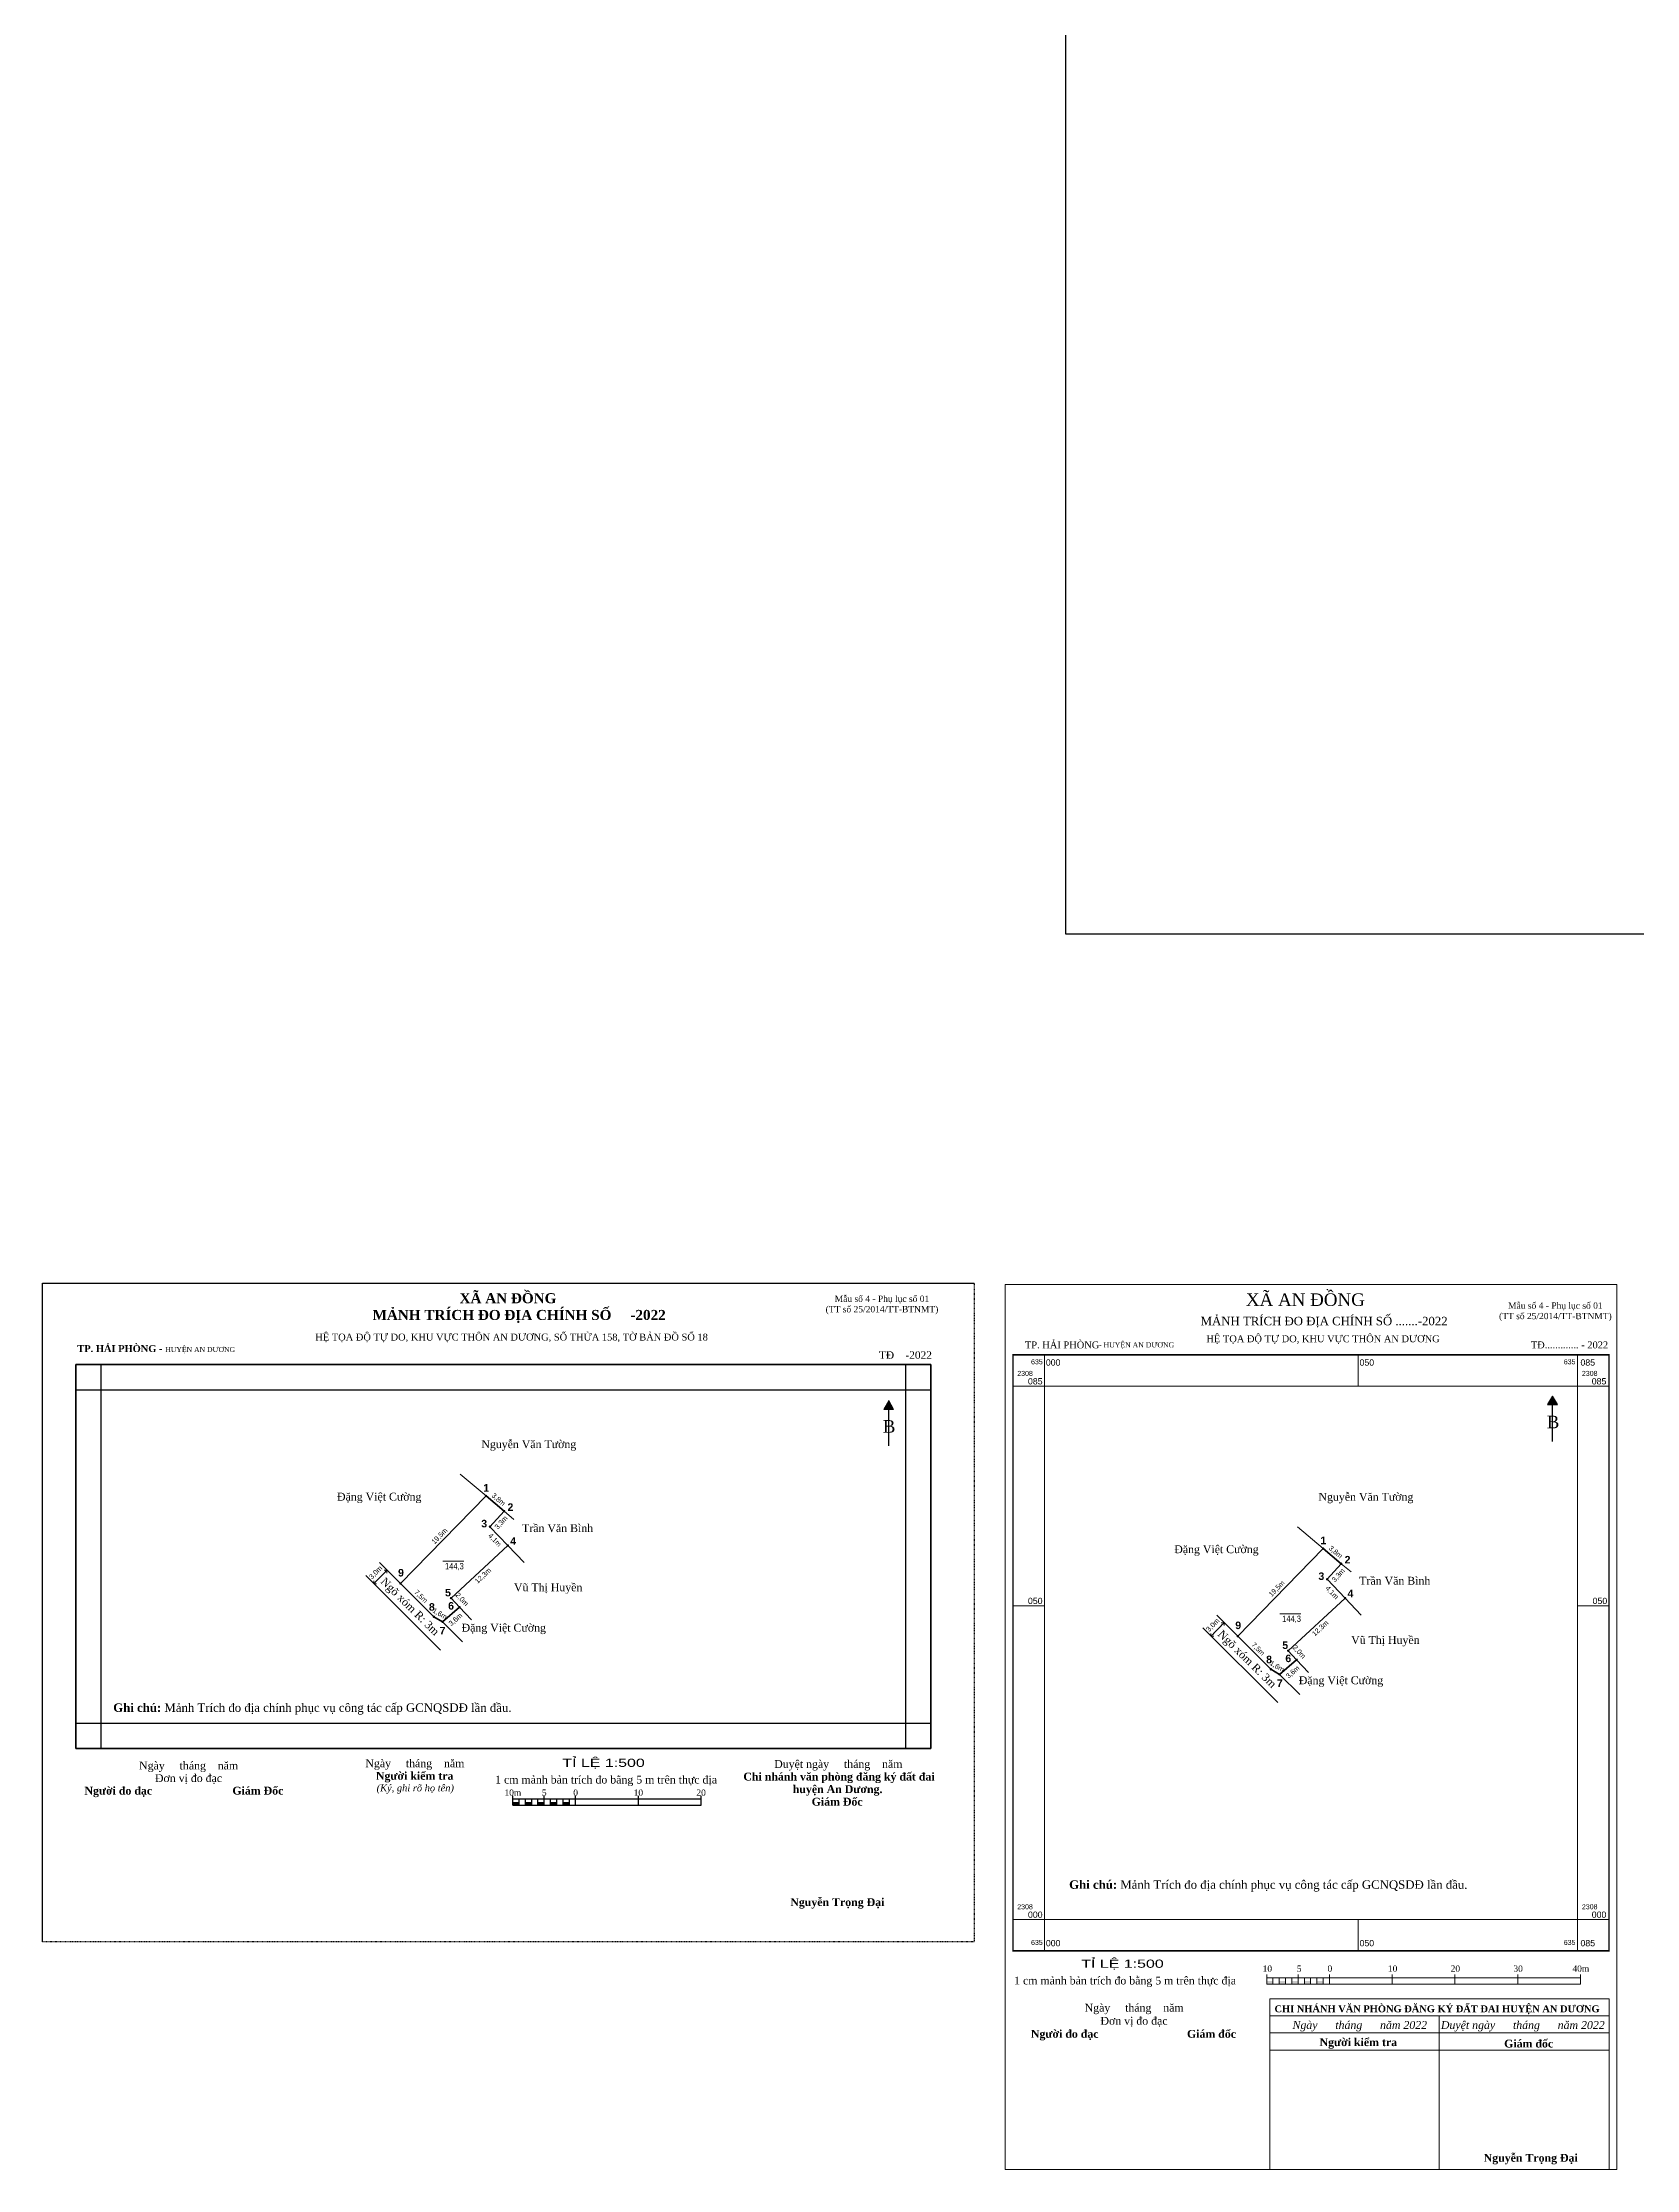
# Model space of a CAD drawing. Header units: metres. Extents: x -163 to 405, y -197 to 481.
# Drawn here: x -163.1 to 91, y -196.9 to 142.1 of the extents above; entities that cross this region are included whole.
import ezdxf
from ezdxf.enums import TextEntityAlignment as Align

# ---------------------------------------------------------------- set-up
doc = ezdxf.new("R2010")
doc.units = ezdxf.units.M
doc.header["$LTSCALE"] = 0.2
doc.header["$PDMODE"] = 3
doc.header["$PDSIZE"] = -3
doc.linetypes.add('DASHED', pattern=[0.75, 0.5, -0.25])
doc.linetypes.add('HIDDEN', pattern=[9.525, 6.35, -3.175])
for name, color, linetype in [('-0', 7, 'Continuous'), ('0 @ 0.5', 7, 'Continuous'), ('Heaven2407', 2, 'Continuous'), ('khungbando', 7, 'Continuous')]:
    doc.layers.add(name, color=color, linetype=linetype)
for name, color, linetype, lineweight in [('Thanh', 3, 'Continuous', 13), ('Đậm', 7, 'Continuous', 35), ('Đỏ', 1, 'HIDDEN', 13)]:
    doc.layers.add(name, color=color, linetype=linetype, lineweight=lineweight)
doc.styles.add('Annotative', font='times.ttf', dxfattribs={"height": 2.5})
doc.styles.add('DIM', font='ARIALN.TTF', dxfattribs={"height": 1.6})
doc.styles.add('Free', font='times.ttf')
doc.styles.add('khungten', font='VNTIME.TTF', dxfattribs={"height": 1})
doc.styles.add('Land House', font='ARIALN.TTF', dxfattribs={"height": 2})
doc.styles.add('Point', font='arialbd.ttf', dxfattribs={"height": 2.5})
doc.styles.add('style1', font='times.ttf', dxfattribs={"height": 0.8})
doc.dimstyles.new('Kích thước cạnh', dxfattribs={"dimtxt": 1.6, "dimasz": 2.5, "dimexe": 1.25, "dimexo": 0.625, "dimtad": 1, "dimdec": 1, "dimzin": 4, "dimtxsty": 'DIM', "dimcen": 2.5, "dimse1": 1, "dimse2": 1, "dimsd1": 1, "dimsd2": 1, "dimadec": 0, "dimazin": 0, "dimtfac": 1, "dimtdec": 1, "dimtmove": 0, "dimatfit": 3, "dimfxl": 1, "dimarcsym": 0})
doc.dimstyles.new('Kích thước ngõ', dxfattribs={"dimtxt": 1.6, "dimasz": 1.25, "dimexe": 1.25, "dimexo": 1, "dimgap": 1, "dimtad": 1, "dimtoh": 1, "dimdec": 1, "dimzin": 4, "dimtxsty": 'DIM', "dimblk": 'OPEN90', "dimcen": 0, "dimse1": 1, "dimse2": 1, "dimclrd": 3, "dimclre": 3, "dimclrt": 2, "dimadec": 0, "dimazin": 0, "dimtfac": 1, "dimtdec": 1, "dimtmove": 2, "dimatfit": 3, "dimldrblk": 'OPEN90', "dimfxl": 1, "dimlwd": 13, "dimlwe": 13, "dimarcsym": 1})

# ---------------------------------------------------------------- blocks, each defined once
blk = doc.blocks.new('_Open90')
at = {"color": 0, "linetype": 'ByBlock', "lineweight": -2}
for p, q in [((0, 0), (-1, 0)), ((-0.5, 0.5), (0, 0)), ((0, 0), (-0.5, -0.5))]:
    blk.add_line(p, q, dxfattribs=at)
blk = doc.blocks.new('*D31')
at = {"color": 3, "linetype": 'Continuous', "lineweight": 13, "transparency": 16777216}
blk.add_line((24.8, -110.2), (23.57, -111.45), dxfattribs=at)
at = {"layer": 'Defpoints', "color": 0, "transparency": 16777216}
for p in [(23.14, -111.9), (25.32, -114.03), (27.42, -111.88)]:
    blk.add_point(p, dxfattribs=at)
at = {"color": 3, "lineweight": 13, "transparency": 16777216, "xscale": 0.625, "yscale": 0.625, "zscale": 0.625}
for p, rotation in [((23.14, -111.9), 225.7269066517216), ((25.23, -109.75), 45.72690665172158)]:
    blk.add_blockref('_Open90', p, dxfattribs=dict(at, rotation=rotation))
at = {"color": 2, "transparency": 16777216, "insert": (23.48, -110.14), "char_height": 0.8, "attachment_point": 5, "rotation": 45.7269, "style": 'DIM'}
blk.add_mtext('3,0m', dxfattribs=at)
blk = doc.blocks.new('*D32')
at = {"layer": 'Defpoints', "color": 0, "transparency": 16777216}
for p in [(41.03, -97.91), (41.03, -97.91), (27.42, -111.88)]:
    blk.add_point(p, dxfattribs=at)
at = {"color": 0, "transparency": 16777216, "insert": (33.66, -104.34), "char_height": 0.8, "attachment_point": 5, "rotation": 45.7269, "style": 'DIM'}
blk.add_mtext('19,5m', dxfattribs=at)
blk = doc.blocks.new('*D33')
at = {"layer": 'Defpoints', "color": 0, "transparency": 16777216}
for p in [(41.03, -97.91), (43.91, -100.33), (43.91, -100.33)]:
    blk.add_point(p, dxfattribs=at)
at = {"color": 0, "transparency": 16777216, "insert": (42.98, -98.51), "char_height": 0.8, "attachment_point": 5, "rotation": 319.9604, "style": 'DIM'}
blk.add_mtext('3,8m', dxfattribs=at)
blk = doc.blocks.new('*D34')
at = {"layer": 'Defpoints', "color": 0, "transparency": 16777216}
for p in [(43.91, -100.33), (41.66, -102.81), (42.94, -103.97)]:
    blk.add_point(p, dxfattribs=at)
at = {"color": 0, "transparency": 16777216, "insert": (43.48, -102.2), "char_height": 0.8, "attachment_point": 5, "rotation": 47.7839, "style": 'DIM'}
blk.add_mtext('3,3m', dxfattribs=at)
blk = doc.blocks.new('*D35')
at = {"layer": 'Defpoints', "color": 0, "transparency": 16777216}
for p in [(41.66, -102.81), (43.25, -107.02), (44.52, -105.81)]:
    blk.add_point(p, dxfattribs=at)
at = {"color": 0, "transparency": 16777216, "insert": (42.4, -104.97), "char_height": 0.8, "attachment_point": 5, "rotation": 313.5823, "style": 'DIM'}
blk.add_mtext('4,1m', dxfattribs=at)
blk = doc.blocks.new('*D26')
at = {"layer": 'Defpoints', "color": 0, "transparency": 16777216}
for p in [(44.52, -105.81), (45.67, -107.06), (35.45, -114.19)]:
    blk.add_point(p, dxfattribs=at)
at = {"color": 0, "transparency": 16777216, "insert": (40.6, -110.66), "char_height": 0.8, "attachment_point": 5, "rotation": 42.7382, "style": 'DIM'}
blk.add_mtext('12,3m', dxfattribs=at)
blk = doc.blocks.new('*D27')
at = {"layer": 'Defpoints', "color": 0, "transparency": 16777216}
for p in [(35.48, -114.65), (35.91, -114.25), (36.83, -116.09)]:
    blk.add_point(p, dxfattribs=at)
at = {"color": 0, "transparency": 16777216, "insert": (37.16, -114.42), "char_height": 0.8, "attachment_point": 5, "rotation": 313.1524, "style": 'DIM'}
blk.add_mtext('2,0m', dxfattribs=at)
blk = doc.blocks.new('*D28')
at = {"layer": 'Defpoints', "color": 0, "transparency": 16777216}
for p in [(34.09, -117.97), (36.8, -115.63), (38.06, -117.09)]:
    blk.add_point(p, dxfattribs=at)
at = {"color": 0, "transparency": 16777216, "insert": (36.21, -117.64), "char_height": 0.8, "attachment_point": 5, "rotation": 40.8096, "style": 'DIM'}
blk.add_mtext('3,6m', dxfattribs=at)
blk = doc.blocks.new('*D29')
at = {"layer": 'Defpoints', "color": 0, "transparency": 16777216}
for p in [(32.4, -117.29), (33.78, -118.1), (33.94, -117.83)]:
    blk.add_point(p, dxfattribs=at)
at = {"color": 0, "transparency": 16777216, "insert": (33.65, -116.74), "char_height": 0.8, "attachment_point": 5, "rotation": 329.5889, "style": 'DIM'}
blk.add_mtext('1,6m', dxfattribs=at)
blk = doc.blocks.new('*D30')
at = {"layer": 'Defpoints', "color": 0, "transparency": 16777216}
for p in [(27.42, -111.88), (27.42, -111.88), (32.71, -117.16)]:
    blk.add_point(p, dxfattribs=at)
at = {"color": 0, "transparency": 16777216, "insert": (30.62, -113.96), "char_height": 0.8, "attachment_point": 5, "rotation": 315.0866, "style": 'DIM'}
blk.add_mtext('7,5m', dxfattribs=at)
blk = doc.blocks.new('Moc')
at = {"layer": 'Đỏ', "lineweight": 13}
h = blk.add_hatch(color=6, dxfattribs=at)
edge = h.paths.add_edge_path()
edge.add_arc((0, 0), 0.25, 0, 360)
blk = doc.blocks.new('*D76')
at = {"color": 3, "linetype": 'Continuous', "lineweight": 13, "transparency": 16777216}
blk.add_line((-108.64, -101.82), (-109.86, -103.07), dxfattribs=at)
at = {"layer": 'Defpoints', "color": 0, "transparency": 16777216}
for p in [(-110.3, -103.52), (-106.02, -103.5), (-108.11, -105.65)]:
    blk.add_point(p, dxfattribs=at)
at = {"color": 3, "lineweight": 13, "transparency": 16777216, "xscale": 0.625, "yscale": 0.625, "zscale": 0.625}
for p, rotation in [((-108.2, -101.37), 45.72690665172158), ((-110.3, -103.52), 225.7269066517216)]:
    blk.add_blockref('_Open90', p, dxfattribs=dict(at, rotation=rotation))
at = {"color": 2, "transparency": 16777216, "insert": (-109.95, -101.76), "char_height": 0.8, "attachment_point": 5, "rotation": 45.7269, "style": 'DIM'}
blk.add_mtext('3,0m', dxfattribs=at)
blk = doc.blocks.new('*D77')
at = {"layer": 'Defpoints', "color": 0, "transparency": 16777216}
for p in [(-92.4, -89.53), (-92.4, -89.53), (-106.02, -103.5)]:
    blk.add_point(p, dxfattribs=at)
at = {"color": 0, "transparency": 16777216, "insert": (-99.78, -95.96), "char_height": 0.8, "attachment_point": 5, "rotation": 45.7269, "style": 'DIM'}
blk.add_mtext('19,5m', dxfattribs=at)
blk = doc.blocks.new('*D68')
at = {"layer": 'Defpoints', "color": 0, "transparency": 16777216}
for p in [(-92.4, -89.53), (-89.52, -91.95), (-89.52, -91.95)]:
    blk.add_point(p, dxfattribs=at)
at = {"color": 0, "transparency": 16777216, "insert": (-90.45, -90.13), "char_height": 0.8, "attachment_point": 5, "rotation": 319.9604, "style": 'DIM'}
blk.add_mtext('3,8m', dxfattribs=at)
blk = doc.blocks.new('*D69')
at = {"layer": 'Defpoints', "color": 0, "transparency": 16777216}
for p in [(-91.77, -94.43), (-89.52, -91.95), (-90.49, -95.59)]:
    blk.add_point(p, dxfattribs=at)
at = {"color": 0, "transparency": 16777216, "insert": (-89.96, -93.82), "char_height": 0.8, "attachment_point": 5, "rotation": 47.7839, "style": 'DIM'}
blk.add_mtext('3,3m', dxfattribs=at)
blk = doc.blocks.new('*D70')
at = {"layer": 'Defpoints', "color": 0, "transparency": 16777216}
for p in [(-91.77, -94.43), (-88.92, -97.43), (-90.19, -98.64)]:
    blk.add_point(p, dxfattribs=at)
at = {"color": 0, "transparency": 16777216, "insert": (-91.04, -96.59), "char_height": 0.8, "attachment_point": 5, "rotation": 313.5823, "style": 'DIM'}
blk.add_mtext('4,1m', dxfattribs=at)
blk = doc.blocks.new('*D71')
at = {"layer": 'Defpoints', "color": 0, "transparency": 16777216}
for p in [(-88.92, -97.43), (-87.77, -98.68), (-97.98, -105.81)]:
    blk.add_point(p, dxfattribs=at)
at = {"color": 0, "transparency": 16777216, "insert": (-92.84, -102.28), "char_height": 0.8, "attachment_point": 5, "rotation": 42.7382, "style": 'DIM'}
blk.add_mtext('12,3m', dxfattribs=at)
blk = doc.blocks.new('*D72')
at = {"layer": 'Defpoints', "color": 0, "transparency": 16777216}
for p in [(-97.96, -106.27), (-97.53, -105.87), (-96.61, -107.71)]:
    blk.add_point(p, dxfattribs=at)
at = {"color": 0, "transparency": 16777216, "insert": (-96.27, -106.04), "char_height": 0.8, "attachment_point": 5, "rotation": 313.1524, "style": 'DIM'}
blk.add_mtext('2,0m', dxfattribs=at)
blk = doc.blocks.new('*D73')
at = {"layer": 'Defpoints', "color": 0, "transparency": 16777216}
for p in [(-96.63, -107.25), (-99.34, -109.59), (-95.37, -108.71)]:
    blk.add_point(p, dxfattribs=at)
at = {"color": 0, "transparency": 16777216, "insert": (-97.23, -109.26), "char_height": 0.8, "attachment_point": 5, "rotation": 40.8096, "style": 'DIM'}
blk.add_mtext('3,6m', dxfattribs=at)
blk = doc.blocks.new('*D74')
at = {"layer": 'Defpoints', "color": 0, "transparency": 16777216}
for p in [(-101.04, -108.91), (-99.66, -109.72), (-99.5, -109.45)]:
    blk.add_point(p, dxfattribs=at)
at = {"color": 0, "transparency": 16777216, "insert": (-99.79, -108.36), "char_height": 0.8, "attachment_point": 5, "rotation": 329.5889, "style": 'DIM'}
blk.add_mtext('1,6m', dxfattribs=at)
blk = doc.blocks.new('*D75')
at = {"layer": 'Defpoints', "color": 0, "transparency": 16777216}
for p in [(-106.02, -103.5), (-106.02, -103.5), (-100.72, -108.78)]:
    blk.add_point(p, dxfattribs=at)
at = {"color": 0, "transparency": 16777216, "insert": (-102.81, -105.58), "char_height": 0.8, "attachment_point": 5, "rotation": 315.0866, "style": 'DIM'}
blk.add_mtext('7,5m', dxfattribs=at)

msp = doc.modelspace()

# ---------------------------------------------------------------- hatches: boundary and pattern name
at = {"linetype": 'Continuous'}
h = msp.add_hatch(color=256, dxfattribs=at)
h.paths.add_polyline_path([(-28.22, -74.32), (-29.01, -75.68), (-28.22, -75.68)])
h.paths.add_polyline_path([(-28.22, -75.68), (-27.44, -75.68), (-28.22, -74.32)])
h = msp.add_hatch(color=256, dxfattribs=at)
h.paths.add_polyline_path([(77.6, -73.62), (76.81, -74.98), (77.6, -74.98)])
h.paths.add_polyline_path([(77.6, -74.98), (78.38, -74.98), (77.6, -73.62)])
at = {"linetype": 'Continuous', "lineweight": 13}
h = msp.add_hatch(color=256, dxfattribs=at)
h.paths.add_polyline_path([(33.03, -166.82), (32.03, -166.82), (32.03, -167.32), (33.03, -167.32)])
h.paths.add_polyline_path([(35.03, -166.82), (34.03, -166.82), (34.03, -167.32), (35.03, -167.32)])
h.paths.add_polyline_path([(37.03, -166.82), (36.03, -166.82), (36.03, -167.32), (37.03, -167.32)])
h.paths.add_polyline_path([(39.03, -166.82), (38.03, -166.82), (38.03, -167.32), (39.03, -167.32)])
h.paths.add_polyline_path([(41.03, -166.82), (40.03, -166.82), (40.03, -167.32), (41.03, -167.32)])

# ---------------------------------------------------------------- linework, layer by layer
at = {"layer": '-0', "color": 0, "linetype": 'ByBlock', "lineweight": 35, "ltscale": 0.6}
for p, q in [((-157.76, -68.6), (-21.52, -68.6)), ((-157.76, -129.8), (-157.76, -68.6)), ((-21.52, -68.6), (-21.52, -129.8)), ((-21.52, -129.8), (-157.76, -129.8))]:
    msp.add_line(p, q, dxfattribs=at)
at = {"layer": '-0', "color": 0, "linetype": 'ByBlock', "lineweight": 25, "ltscale": 0.6}
for p, q in [((-153.76, -129.8), (-153.76, -68.6)), ((-25.52, -68.6), (-25.52, -129.8)), ((-157.76, -72.6), (-21.52, -72.6)), ((-21.52, -125.8), (-157.76, -125.8))]:
    msp.add_line(p, q, dxfattribs=at)
at = {"color": 7, "lineweight": 13}
for p, q in [((-3.41, -72.03), (-3.41, -67.03)), ((46.59, -72.03), (46.59, -67.03)), ((81.59, -72.03), (81.59, -67.03)), ((-3.41, -72.03), (-8.41, -72.03)), ((86.59, -72.03), (81.59, -72.03)), ((-3.41, -107.03), (-8.41, -107.03)), ((86.59, -107.03), (81.59, -107.03)), ((-3.41, -157.03), (-8.41, -157.03)), ((-3.41, -162.03), (-3.41, -157.03)), ((46.59, -162.03), (46.59, -157.03)), ((81.59, -162.03), (81.59, -157.03)), ((86.59, -157.03), (81.59, -157.03))]:
    msp.add_line(p, q, dxfattribs=at)
at = {"color": 7, "linetype": 'ByBlock', "lineweight": 13}
for p, q in [((-28.22, -74.32), (-29.01, -75.68)), ((-28.22, -74.32), (-27.44, -75.68)), ((77.6, -73.62), (76.81, -74.98)), ((77.6, -73.62), (78.38, -74.98))]:
    msp.add_line(p, q, dxfattribs=at)
at = {"color": 7, "linetype": 'ByBlock', "lineweight": 30}
for p, q in [((-28.22, -81.57), (-28.22, -74.32)), ((77.6, -80.87), (77.6, -73.62))]:
    msp.add_line(p, q, dxfattribs=at)
at = {"linetype": 'Continuous'}
for p, q in [((-29.01, -75.68), (-27.44, -75.68)), ((76.81, -74.98), (78.38, -74.98))]:
    msp.add_line(p, q, dxfattribs=at)
for p, q in [((-106.02, -103.5), (-92.4, -89.53)), ((-92.4, -89.53), (-89.52, -91.95)), ((-89.52, -91.95), (-91.77, -94.43)), ((-91.77, -94.43), (-88.92, -97.43)), ((-88.92, -97.43), (-97.98, -105.81)), ((27.42, -111.88), (41.03, -97.91)), ((41.03, -97.91), (43.91, -100.33)), ((43.91, -100.33), (41.66, -102.81)), ((-100.72, -108.78), (-106.02, -103.5)), ((41.66, -102.81), (44.52, -105.81)), ((-96.63, -107.25), (-99.34, -109.59)), ((-97.98, -105.81), (-96.63, -107.25)), ((44.52, -105.81), (35.45, -114.19)), ((-99.34, -109.59), (-100.72, -108.78)), ((32.71, -117.16), (27.42, -111.88)), ((35.45, -114.19), (36.8, -115.63)), ((34.09, -117.97), (32.71, -117.16)), ((36.8, -115.63), (34.09, -117.97))]:
    msp.add_line(p, q)
at = {"linetype": 'Continuous', "lineweight": 13}
for p, q in [((81.59, -157.03), (81.59, -162.03)), ((81.59, -157.03), (81.59, -162.03)), ((81.59, -157.03), (86.59, -157.03)), ((32.03, -167.32), (32.03, -165.82)), ((37.03, -167.32), (37.03, -165.82)), ((42.03, -167.32), (42.03, -165.82)), ((52.03, -167.32), (52.03, -165.82)), ((62.03, -167.32), (62.03, -165.82)), ((72.03, -167.32), (72.03, -165.82)), ((82.03, -167.32), (82.03, -165.82)), ((32.03, -166.32), (82.03, -166.32)), ((32.03, -167.32), (82.03, -167.32)), ((33.03, -167.32), (33.03, -166.32)), ((34.03, -167.32), (34.03, -166.32)), ((35.03, -167.32), (35.03, -166.32)), ((36.03, -167.32), (36.03, -166.32)), ((37.03, -167.32), (37.03, -166.32)), ((38.03, -167.32), (38.03, -166.32)), ((39.03, -167.32), (39.03, -166.32)), ((40.03, -167.32), (40.03, -166.32)), ((41.03, -167.32), (41.03, -166.32)), ((42.03, -167.32), (42.03, -166.32))]:
    msp.add_line(p, q, dxfattribs=at)
at = {"linetype": 'Continuous', "lineweight": 15}
for p, q in [((32.54, -169.68), (32.54, -196.86)), ((32.54, -169.68), (86.59, -169.68)), ((32.54, -172.39), (86.59, -172.39)), ((59.54, -172.39), (59.54, -196.86)), ((86.59, -169.68), (86.59, -196.86)), ((32.54, -175.11), (86.59, -175.11)), ((86.59, -177.83), (32.54, -177.83)), ((12.04, -196.86), (86.59, -196.86)), ((32.54, -196.86), (86.59, -196.86))]:
    msp.add_line(p, q, dxfattribs=at)
msp.add_lwpolyline([(0, 0), (0, 297), (210, 297), (210, 0), (0, 0)], close=True)
at = {"color": 7, "lineweight": 13, "const_width": 0.25}
msp.add_lwpolyline([(-8.41, -162.03), (86.59, -162.03), (86.59, -67.03), (-8.41, -67.03)], close=True, dxfattribs=at)
at = {"color": 7, "lineweight": 13}
msp.add_lwpolyline([(-3.41, -157.03), (81.59, -157.03), (81.59, -72.03), (-3.41, -72.03)], close=True, dxfattribs=at)
at = {"layer": 'Defpoints', "color": 0, "linetype": 'ByBlock', "lineweight": 25, "ltscale": 0.6}
msp.add_line((-163.09, -55.6), (-14.59, -55.6), dxfattribs=at)
at = {"layer": 'Defpoints', "color": 0, "linetype": 'ByBlock', "ltscale": 0.6}
msp.add_line((-163.09, -160.6), (-163.09, -55.6), dxfattribs=at)
at = {"layer": 'Defpoints', "color": 0, "linetype": 'DASHED', "ltscale": 0.6}
for p, q in [((-14.59, -55.6), (-14.59, -160.6)), ((-14.59, -160.6), (-163.09, -160.6))]:
    msp.add_line(p, q, dxfattribs=at)
at = {"layer": 'Defpoints', "linetype": 'Continuous', "lineweight": 13}
msp.add_lwpolyline([(-9.66, -196.86), (87.84, -196.86), (87.84, -55.86), (-9.66, -55.86)], close=True, dxfattribs=at)
at = {"layer": 'khungbando', "color": 0, "linetype": 'Continuous'}
for p, q in [((-88.12, -138.81), (-88.12, -137.31)), ((-88.12, -137.81), (-58.12, -137.81)), ((-88.12, -138.81), (-58.12, -138.81)), ((-87.12, -138.81), (-87.12, -137.81)), ((-86.12, -138.81), (-86.12, -137.81)), ((-85.12, -138.81), (-85.12, -137.81)), ((-84.12, -138.81), (-84.12, -137.81)), ((-83.12, -138.81), (-83.12, -137.31)), ((-83.12, -138.81), (-83.12, -137.81)), ((-82.12, -138.81), (-82.12, -137.81)), ((-81.12, -138.81), (-81.12, -137.81)), ((-80.12, -138.81), (-80.12, -137.81)), ((-79.12, -138.81), (-79.12, -137.81)), ((-78.12, -138.81), (-78.12, -137.31)), ((-68.12, -138.81), (-68.12, -137.31)), ((-58.12, -138.81), (-58.12, -137.31))]:
    msp.add_line(p, q, dxfattribs=at)
for points in [[(-88.12, -138.81), (-88.12, -138.31), (-87.12, -138.81), (-87.12, -138.31)], [(-86.12, -138.81), (-86.12, -138.31), (-85.12, -138.81), (-85.12, -138.31)], [(-84.12, -138.81), (-84.12, -138.31), (-83.12, -138.81), (-83.12, -138.31)], [(-82.12, -138.81), (-82.12, -138.31), (-81.12, -138.81), (-81.12, -138.31)], [(-80.12, -138.81), (-80.12, -138.31), (-79.12, -138.81), (-79.12, -138.31)]]:
    msp.add_solid(points, dxfattribs=at)
at = {"layer": 'Thanh'}
for p, q in [((-92.4, -89.53), (-96.51, -86.08)), ((-89.52, -91.95), (-87.95, -93.27)), ((41.03, -97.91), (36.93, -94.46)), ((-88.92, -97.43), (-86.34, -100.14)), ((-106.02, -103.5), (-109.38, -100.15)), ((43.91, -100.33), (45.49, -101.65)), ((-111.58, -102.19), (-99.65, -114.09)), ((-96.63, -107.25), (-94.72, -109.29)), ((44.52, -105.81), (47.09, -108.52)), ((-99.34, -109.59), (-96.13, -112.8)), ((21.86, -110.57), (33.79, -122.47)), ((27.42, -111.88), (24.06, -108.53)), ((34.09, -117.97), (37.31, -121.18)), ((36.8, -115.63), (38.71, -117.67))]:
    msp.add_line(p, q, dxfattribs=at)
at = {"layer": 'Thanh', "color": 0}
for p, q in [((-99.29, -99.95), (-95.95, -99.95)), ((34.14, -108.33), (37.48, -108.33))]:
    msp.add_line(p, q, dxfattribs=at)
at = {"layer": 'Đậm'}
for points in [[(-92.4, -89.53), (-89.52, -91.95), (-91.77, -94.43), (-88.92, -97.43), (-97.98, -105.81), (-96.63, -107.25), (-99.34, -109.59), (-100.72, -108.78), (-106.02, -103.5)], [(41.03, -97.91), (43.91, -100.33), (41.66, -102.81), (44.52, -105.81), (35.45, -114.19), (36.8, -115.63), (34.09, -117.97), (32.71, -117.16), (27.42, -111.88)]]:
    msp.add_lwpolyline(points, close=True, dxfattribs=at)

# ---------------------------------------------------------------- block references
at = {"color": 7, "linetype": 'Continuous', "lineweight": 0, "xscale": 0.8000000000000114, "yscale": 0.8000000000000114, "zscale": 0.8000000000000114}
for p in [(-92.4, -89.53), (-91.77, -94.43), (-89.52, -91.95), (-88.92, -97.43), (41.03, -97.91), (43.91, -100.33), (-106.02, -103.5), (41.66, -102.81), (-97.98, -105.81), (-96.63, -107.25), (44.52, -105.81), (-100.72, -108.78), (-99.34, -109.59), (27.42, -111.88), (35.45, -114.19), (32.71, -117.16), (34.09, -117.97), (36.8, -115.63)]:
    msp.add_blockref('Moc', p, dxfattribs=at)

# ---------------------------------------------------------------- texts
at = {"layer": '-0', "color": 0, "attachment_point": 1, "style": 'Free'}
for s, insert, char_height, width in [('\\pi13.86;{\\fTimes New Roman|b1|i0|c0|p18;XÃ AN ĐỒNG\\P\\pi0;MẢNH TRÍCH ĐO ĐỊA CHÍNH SỐ     -2022}', (-110.48, -57.22), 1.6, 53.0926), ('HỆ TỌA ĐỘ TỰ DO, KHU VỰC THÔN AN DƯƠNG, SỐ THỬA 158, TỜ BẢN ĐỒ SỐ 18', (-119.61, -63.67), 1.1, 63.1614), ('{\\fTimes New Roman|b1|i0|c0|p18;\\H0.91667x;TP. HẢI PHÒNG\\fTimes New Roman|b0|i0|c0|p18; -} {\\H0.66667x;HUYỆN AN DƯƠNG}', (-157.54, -65.5), 1.2, 51.2621), ('TĐ    -2022', (-29.78, -66.48), 1.2, 8.5482), ('\\pi8.6865;Ngày     tháng    năm \\P\\pi11.21353;Đơn vị đo đạc\\P\\pi0.12752;{\\fTimes New Roman|b1|i0|c0|p18;Người đo đạc}^I^I{\\fTimes New Roman|b1|i0|c0|p18;^IGiám đốc}', (-5.68, -170.46), 1.25, 32.7939)]:
    msp.add_mtext(s, dxfattribs=dict(at, insert=insert, char_height=char_height, width=width))
at = {"layer": '-0', "color": 0, "char_height": 1.25, "attachment_point": 1, "line_spacing_factor": 0.96, "style": 'Free'}
for s, insert, width in [('\\pi10.13811;Ngày     tháng    năm \\P\\pi12.66515;Đơn vị đo đạc\\P\\pi1.42559;{\\fTimes New Roman|b1|i0|c0|p18;Người đo đạc ^I^I^IGiám Đốc}', (-157.83, -131.87), 35.6971), ('\\pi5.9145;Ngày     tháng    năm\\P\\pi7.60344;{\\fTimes New Roman|b1|i0|c0|p18;Người kiểm tra\\P\\pi7.71333;\\fTimes New Roman|b0|i1|c0|p18;\\H0.88x;(Ký, ghi rõ họ tên)}', (-117.55, -131.51), 27.2499), ('\\pi9.25617;Duyệt ngày     tháng    năm\\P\\pi4.34473;{\\fTimes New Roman|b1|i0|c0|p18;Chi nhánh văn phòng đăng ký đất đai\\P\\pi12.21716;huyện An Dương.\\P\\pi15.2261;Giám Đốc\\P\\pi19.14906;\\P\\P\\P\\P\\P\\P\\P\\pi11.82382;Nguyễn Trọng Đại}', (-55.73, -131.63), 38.2981)]:
    msp.add_mtext(s, dxfattribs=dict(at, insert=insert, width=width))
at = {"color": 2, "linetype": 'Continuous', "lineweight": 13, "style": 'Free'}
for s, height, p in [('XÃ AN ĐỒNG', 2, (28.71, -58.25, 0.31)), ('HỆ TỌA ĐỘ TỰ DO, KHU VỰC THÔN AN DƯƠNG', 1.1, (22.42, -64.49, 0.31))]:
    msp.add_text(s, height=height, dxfattribs=at).set_placement(p, align=Align.MIDDLE_LEFT)
at = {"color": 7, "linetype": 'Continuous', "lineweight": 13, "style": 'Free'}
for s, height, p in [('MẢNH TRÍCH ĐO ĐỊA CHÍNH SỐ .......-2022 ', 1.35, (21.5, -61.66, 0.28)), ('TP. HẢI PHÒNG', 1.1, (-6.51, -65.46, 0.25)), (' - HUYỆN AN DƯƠNG', 0.81, (4.99, -65.46, 0.25)), ('TĐ............. - 2022', 1.1, (74.13, -65.46, 0.25))]:
    msp.add_text(s, height=height, dxfattribs=at).set_placement(p, align=Align.MIDDLE_LEFT)
at = {"color": 7, "lineweight": 13, "style": 'Free'}
for s, height, p in [('B', 2, (-29.16, -79.45)), ('B', 2, (76.66, -78.75)), ('1 cm mảnh bản trích đo bằng 5 m trên thực địa', 1.25, (-90.95, -135.36)), ('1 cm mảnh bản trích đo bằng 5 m trên thực địa', 1.25, (-8.23, -167.38))]:
    msp.add_text(s, height=height, dxfattribs=at).set_placement(p)
at = {"color": 7, "linetype": 'Continuous', "lineweight": 13, "attachment_point": 5, "style": 'Free'}
for s, insert, char_height in [('\\A1;Mẫu số 4 - Phụ lục số 01\\P(TT số 25/2014/TT-BTNMT)', (-29.29, -59.1), 1), ('\\A1;Mẫu số 4 - Phụ lục số 01\\P(TT số 25/2014/TT-BTNMT)', (78.04, -60.19), 1), ('\\A1;{\\f.VnArial|b0|i0|c0|p34;635}', (-4.6, -68.16), 0.8), ('\\A1;{\\f.VnArial|b0|i0|c0|p34;000}', (-2.01, -68.27), 1), ('\\A1;{\\f.VnArial|b0|i0|c0|p34;050}', (47.99, -68.27), 1), ('\\A1;{\\f.VnArial|b0|i0|c0|p34;635}', (80.31, -68.16), 0.8), ('\\A1;{\\f.VnArial|b0|i0|c0|p34;085}', (83.2, -68.27), 1), ('\\A1;{\\f.VnArial|b0|i0|c0|p34;2308}', (-6.49, -70.01), 0.8), ('\\A1;{\\f.VnArial|b0|i0|c0|p34;085}', (-4.86, -71.27), 1), ('\\A1;{\\f.VnArial|b0|i0|c0|p34;2308}', (83.51, -70.01), 0.8), ('\\A1;{\\f.VnArial|b0|i0|c0|p34;085}', (85, -71.27), 1), ('\\A1;{\\f.VnArial|b0|i0|c0|p34;050}', (-4.86, -106.27), 1), ('\\A1;{\\f.VnArial|b0|i0|c0|p34;050}', (85.14, -106.27), 1), ('\\A1;{\\f.VnArial|b0|i0|c0|p34;2308}', (-6.49, -155.01), 0.8), ('\\A1;{\\f.VnArial|b0|i0|c0|p34;000}', (-4.86, -156.27), 1), ('\\A1;{\\f.VnArial|b0|i0|c0|p34;2308}', (83.51, -155.01), 0.8), ('\\A1;{\\f.VnArial|b0|i0|c0|p34;000}', (85, -156.27), 1), ('\\A1;{\\f.VnArial|b0|i0|c0|p34;635}', (-4.6, -160.69), 0.8), ('\\A1;{\\f.VnArial|b0|i0|c0|p34;000}', (-2.01, -160.8), 1), ('\\A1;{\\f.VnArial|b0|i0|c0|p34;050}', (47.99, -160.8), 1), ('\\A1;{\\f.VnArial|b0|i0|c0|p34;635}', (80.31, -160.69), 0.8), ('\\A1;{\\f.VnArial|b0|i0|c0|p34;085}', (83.2, -160.8), 1)]:
    msp.add_mtext(s, dxfattribs=dict(at, insert=insert, char_height=char_height))
at = {"color": 2, "linetype": 'Continuous', "lineweight": 13, "char_height": 1.35, "attachment_point": 1, "style": 'Free'}
for insert in [(-151.82, -122.59), (0.54, -150.79)]:
    msp.add_mtext('\\A1;{\\fTimes New Roman|b1|i0|c0|p18;Ghi chú:} Mảnh Trích đo địa chính phục vụ công tác cấp GCNQSDĐ lần đầu.', dxfattribs=dict(at, insert=insert))
at = {"color": 7, "lineweight": 13, "style": 'Free'}
for s, insert, char_height, width, attachment_point in [('{\\fArial|b0|i0|c0|p34;\\W1.4;TỈ LỆ 1:\\fArial|b0|i0|c163|p34;5\\fArial|b0|i0|c0|p34;00}', (-73.67, -131.41), 1.3, 20.0239, 2), ('{\\fArial|b0|i0|c0|p34;\\W1.4;TỈ LỆ 1:\\fArial|b0|i0|c163|p34;5\\fArial|b0|i0|c0|p34;00}', (9.04, -163.42), 1.3, 20.0239, 2), ('{\\fTimes New Roman|b0|i0|c163|p18;1}0', (32.13, -164.86), 1, 4.3869, 5), ('{\\fTimes New Roman|b0|i0|c163|p18;5} ', (37.2, -164.86), 1, 4.3869, 5), ('0 ', (42.1, -164.86), 1, 4.3869, 5), ('10 ', (52.1, -164.86), 1, 4.3869, 5), ('20 ', (62.1, -164.86), 1, 4.3869, 5), ('30 ', (72.1, -164.86), 1, 4.3869, 5), ('40m ', (82.1, -164.86), 1, 4.3869, 5)]:
    msp.add_mtext(s, dxfattribs=dict(at, insert=insert, char_height=char_height, width=width, attachment_point=attachment_point))
at = {"color": 7, "linetype": 'Continuous', "lineweight": 15, "attachment_point": 5, "style": 'style1'}
for s, insert, char_height in [('\\A1;{\\fTimes New Roman|b1|i0|c0|p18;CHI NHÁNH VĂN PHÒNG ĐĂNG KÝ ĐẤT ĐAI HUYỆN AN DƯƠNG}', (59.18, -171.43), 1.1), ('\\A1;{\\fTimes New Roman|b0|i1|c0|p18;Ngày      tháng      năm 2022}', (46.87, -174.04), 1.25), ('\\A1;{\\fTimes New Roman|b1|i0|c0|p18;Người kiểm tra}', (46.63, -176.79), 1.25), ('\\A1;{\\fTimes New Roman|b0|i1|c0|p18;Duyệt ngày      tháng      năm 2022}', (72.85, -174.05), 1.25), ('\\A1;{\\fTimes New Roman|b1|i0|c0|p18;Giám đốc}', (73.78, -176.81), 1.25), ('\\A1;{\\fTimes New Roman|b1|i0|c0|p18;Nguyễn Trọng Đại}', (74.11, -195.22), 1.25)]:
    msp.add_mtext(s, dxfattribs=dict(at, insert=insert, char_height=char_height))
at = {"layer": '0 @ 0.5', "attachment_point": 1}
for s, width, gutter_width, heights, insert, char_height, style in [('Nguyễn Văn Tường', 16.6579, 6.25, [3.21], (-93.15, -80.66), 1.25, 'Annotative'), ('Đặng Việt Cường', 16.5347, 6.25, [0], (-116.15, -89.02), 1.25, 'Annotative'), ('Nguyễn Văn Tường', 16.6579, 6.25, [3.21], (40.28, -89.04), 1.25, 'Annotative'), ('Trần Văn Bình', 14.3111, 6.25, [1.5], (-86.65, -94.04), 1.25, 'Annotative'), ('Đặng Việt Cường', 16.5347, 6.25, [0], (17.29, -97.4), 1.25, 'Annotative'), ('\\pi-0.21344;144,3', 2.2628, 5, [0], (-98.72, -100.22), 1, 'Land House'), ('Vũ Thị Huyền', 20.5313, 6.25, [0], (-87.95, -103.47), 1.25, 'Annotative'), ('Trần Văn Bình', 14.3111, 6.25, [1.5], (46.78, -102.42), 1.25, 'Annotative'), ('Đặng Việt Cường', 16.5347, 6.25, [0], (-96.3, -109.9), 1.25, 'Annotative'), ('\\pi-0.21344;144,3', 2.2628, 5, [0], (34.72, -108.6), 1, 'Land House'), ('Vũ Thị Huyền', 20.5313, 6.25, [0], (45.49, -111.85), 1.25, 'Annotative'), ('Đặng Việt Cường', 16.5347, 6.25, [0], (37.14, -118.28), 1.25, 'Annotative')]:
    msp.add_mtext_dynamic_manual_height_columns(s, width=width, gutter_width=gutter_width, heights=heights, dxfattribs=dict(at, insert=insert, char_height=char_height, style=style))
at = {"layer": '0 @ 0.5', "char_height": 1.25, "attachment_point": 1, "rotation": 315.4581, "style": 'Annotative'}
for insert in [(-108.42, -102.4), (25.01, -110.78)]:
    msp.add_mtext_dynamic_manual_height_columns('Ngõ xóm R: 3m', width=22.2847, gutter_width=6.25, heights=[0], dxfattribs=dict(at, insert=insert))
at = {"layer": 'Heaven2407', "style": 'Point'}
for s, p in [('1', (-92.84, -88.85)), ('2', (-88.98, -91.91)), ('3', (-93.16, -94.54)), ('4', (-88.54, -97.31)), ('1', (40.59, -97.23)), ('9', (-106.42, -102.37)), ('2', (44.45, -100.29)), ('5', (-98.93, -105.54)), ('3', (40.27, -102.92)), ('4', (44.89, -105.69)), ('8', (-101.5, -107.82)), ('6', (-98.44, -107.64)), ('7', (-99.8, -111.6)), ('9', (27.02, -110.75)), ('8', (31.94, -116.2)), ('5', (34.51, -113.92)), ('6', (35, -116.02)), ('7', (33.64, -119.98))]:
    msp.add_text(s, height=1.2, dxfattribs=at).set_placement(p)
at = {"layer": 'khungbando', "color": 0, "linetype": 'Continuous', "style": 'khungten'}
for s, p in [('10m', (-88.12, -137.31)), ('5', (-83.12, -137.31)), ('0', (-78.12, -137.31)), ('10', (-68.12, -137.31)), ('20', (-58.12, -137.31))]:
    msp.add_text(s, height=1, dxfattribs=at).set_placement(p, align=Align.CENTER)

# ---------------------------------------------------------------- dimensions: what is measured, and where the dimension line sits
at = {"layer": '0 @ 0.5'}
for p1, p2, distance, dimstyle, override, picture, middle in [((-106.02, -103.5), (-92.4, -89.53), 0, 'Kích thước cạnh', {"dimscale": 0.5, "dimpost": 'm', "dimtix": 0, "dimtofl": 1, "dimtmove": 0, "dimatfit": 3}, '*D77', (-99.78, -95.96)), ((-92.4, -89.53), (-89.52, -91.95), 0, 'Kích thước cạnh', {"dimscale": 0.5, "dimpost": 'm', "dimtix": 0, "dimtofl": 1, "dimtmove": 0, "dimatfit": 3}, '*D68', (-90.45, -90.13)), ((-91.77, -94.43), (-88.92, -97.43), -1.75, 'Kích thước cạnh', {"dimscale": 0.5, "dimpost": 'm', "dimtix": 0, "dimtofl": 1, "dimtmove": 0, "dimatfit": 3}, '*D70', (-91.04, -96.59)), ((-89.52, -91.95), (-91.77, -94.43), 1.73, 'Kích thước cạnh', {"dimscale": 0.5, "dimpost": 'm', "dimtix": 0, "dimtofl": 1, "dimtmove": 0, "dimatfit": 3}, '*D69', (-89.96, -93.82)), ((-97.98, -105.81), (-88.92, -97.43), -1.69, 'Kích thước cạnh', {"dimscale": 0.5, "dimpost": 'm', "dimtix": 0, "dimtofl": 1, "dimtmove": 0, "dimatfit": 3}, '*D71', (-92.84, -102.28)), ((27.42, -111.88), (41.03, -97.91), 0, 'Kích thước cạnh', {"dimscale": 0.5, "dimpost": 'm', "dimtix": 0, "dimtofl": 1, "dimtmove": 0, "dimatfit": 3}, '*D32', (33.66, -104.34)), ((41.03, -97.91), (43.91, -100.33), 0, 'Kích thước cạnh', {"dimscale": 0.5, "dimpost": 'm', "dimtix": 0, "dimtofl": 1, "dimtmove": 0, "dimatfit": 3}, '*D33', (42.98, -98.51)), ((-106.02, -103.5), (-108.11, -105.65), -3.05, 'Kích thước ngõ', {"dimscale": 0.5, "dimpost": 'm', "dimtix": 0, "dimtofl": 1, "dimtmove": 2, "dimatfit": 3}, '*D76', (-109.95, -101.76)), ((43.91, -100.33), (41.66, -102.81), 1.73, 'Kích thước cạnh', {"dimscale": 0.5, "dimpost": 'm', "dimtix": 0, "dimtofl": 1, "dimtmove": 0, "dimatfit": 3}, '*D34', (43.48, -102.2)), ((-100.72, -108.78), (-106.02, -103.5), 0, 'Kích thước cạnh', {"dimscale": 0.5, "dimpost": 'm', "dimtix": 0, "dimtofl": 1, "dimtmove": 0, "dimatfit": 3}, '*D75', (-102.81, -105.58)), ((41.66, -102.81), (44.52, -105.81), -1.75, 'Kích thước cạnh', {"dimscale": 0.5, "dimpost": 'm', "dimtix": 0, "dimtofl": 1, "dimtmove": 0, "dimatfit": 3}, '*D35', (42.4, -104.97)), ((35.45, -114.19), (44.52, -105.81), -1.69, 'Kích thước cạnh', {"dimscale": 0.5, "dimpost": 'm', "dimtix": 0, "dimtofl": 1, "dimtmove": 0, "dimatfit": 3}, '*D26', (40.6, -110.66)), ((27.42, -111.88), (25.32, -114.03), -3.05, 'Kích thước ngõ', {"dimscale": 0.5, "dimpost": 'm', "dimtix": 0, "dimtofl": 1, "dimtmove": 2, "dimatfit": 3}, '*D31', (23.48, -110.14)), ((32.71, -117.16), (27.42, -111.88), 0, 'Kích thước cạnh', {"dimscale": 0.5, "dimpost": 'm', "dimtix": 0, "dimtofl": 1, "dimtmove": 0, "dimatfit": 3}, '*D30', (30.62, -113.96))]:
    dim = msp.add_aligned_dim(p1=p1, p2=p2, distance=distance, dimstyle=dimstyle, override=override, dxfattribs=at)
    dim.commit()
    dim.dimension.update_dxf_attribs({"geometry": picture, "text_midpoint": middle})
for base, p1, p2, angle, picture, middle in [((-97.53, -105.87), (-96.61, -107.71), (-97.96, -106.27), 133.1524, '*D72', (-96.85, -106.59)), ((-99.5, -109.45), (-101.04, -108.91), (-99.66, -109.72), 329.5889, '*D74', (-100.19, -109.04)), ((-95.37, -108.71), (-99.34, -109.59), (-96.63, -107.25), 40.8096, '*D73', (-96.71, -109.86)), ((35.91, -114.25), (36.83, -116.09), (35.48, -114.65), 133.1524, '*D27', (36.58, -114.97)), ((33.94, -117.83), (32.4, -117.29), (33.78, -118.1), 329.5889, '*D29', (33.25, -117.42)), ((38.06, -117.09), (34.09, -117.97), (36.8, -115.63), 40.8096, '*D28', (36.73, -118.24))]:
    dim = msp.add_linear_dim(base=base, p1=p1, p2=p2, angle=angle, dimstyle='Kích thước cạnh', override={"dimscale": 0.5, "dimpost": 'm', "dimtix": 0, "dimtofl": 1, "dimtmove": 0, "dimatfit": 3}, dxfattribs=at)
    dim.commit()
    dim.dimension.update_dxf_attribs({"geometry": picture, "text_midpoint": middle, "dimtype": 129})

doc.saveas('drawing.dxf')
